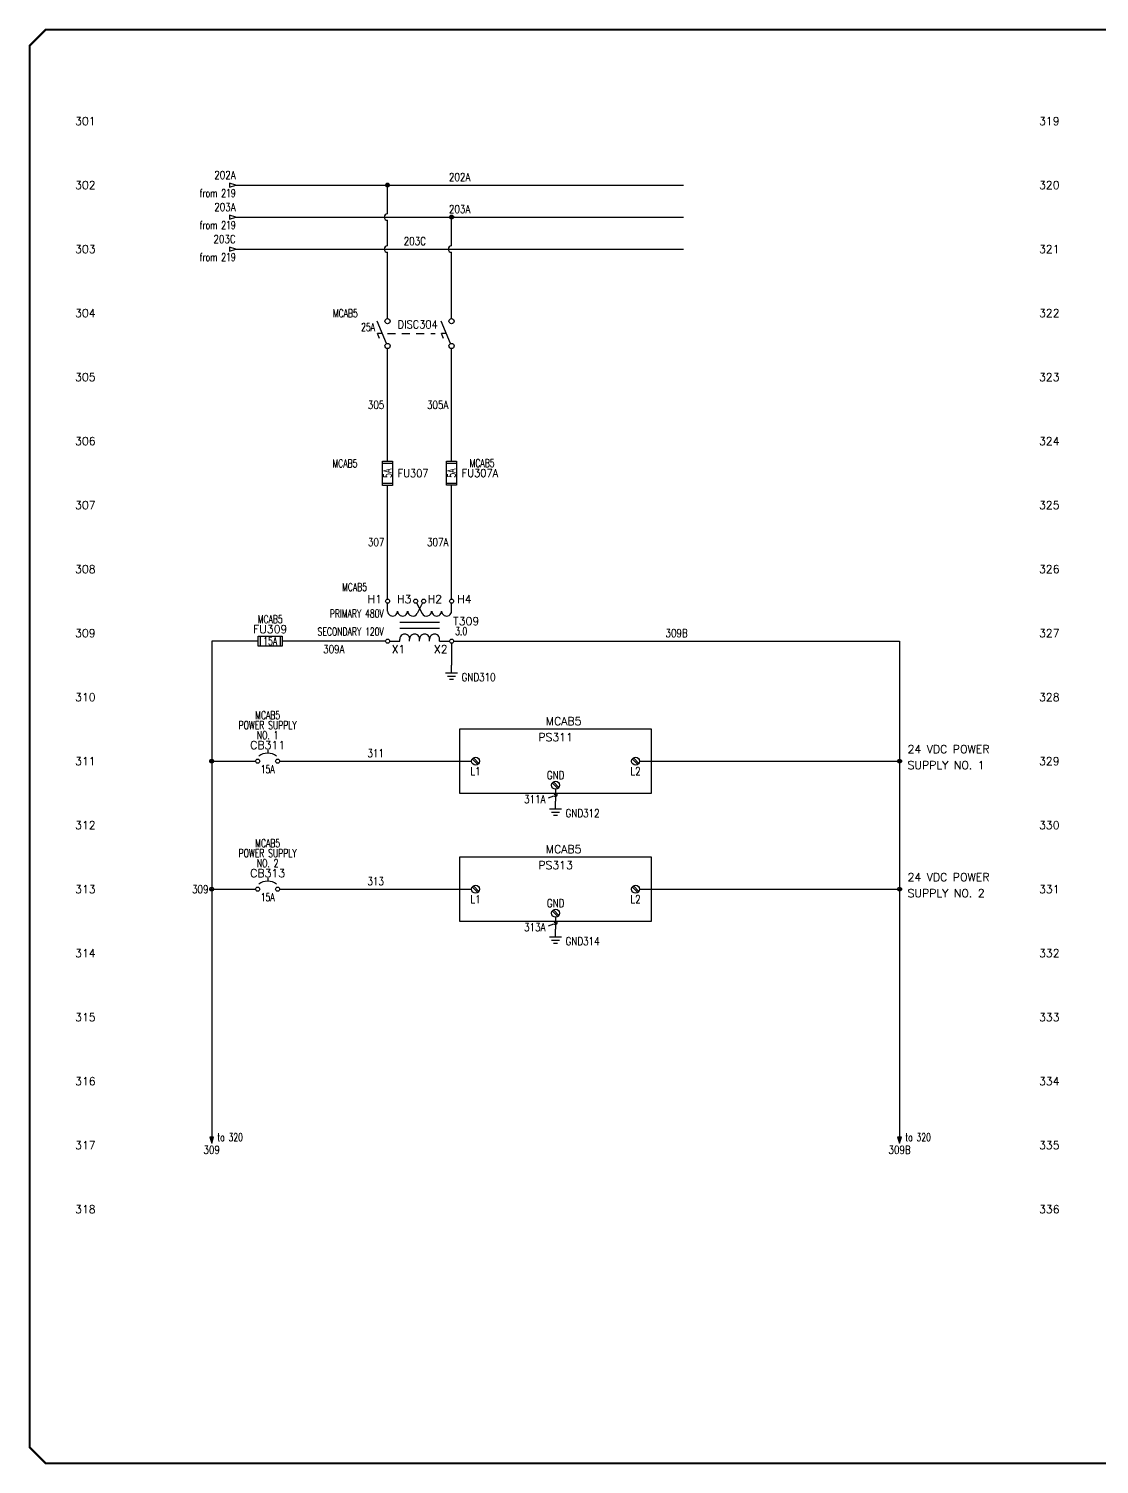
# Model space of a CAD drawing. Header units: inches. Extents: x 0 to 33.5, y 0 to 22.4.
# Drawn here: x 0.02 to 16.75, y 0.02 to 22.44 of the extents above; entities that cross this region are included whole.
import ezdxf
from ezdxf.enums import TextEntityAlignment as Align

# ---------------------------------------------------------------- set-up
doc = ezdxf.new("R2010")
doc.units = ezdxf.units.IN
doc.header["$MEASUREMENT"] = 0
doc.linetypes.add('HIDDEN2', pattern=[0.1875, 0.125, -0.0625])
doc.layers.add('BLK_10AWG', color=252, linetype='Continuous', lineweight=30)
for name, color, linetype in [('BLK_14AWG', 252, 'Continuous'), ('DESC', 150, 'Continuous'), ('GRN', 76, 'Continuous'), ('LINK', 9, 'HIDDEN2'), ('LOC', 8, 'Continuous'), ('MISC', 7, 'Continuous'), ('RED_18AWG', 1, 'Continuous'), ('SYMS', 7, 'Continuous'), ('TAGS', 150, 'Continuous'), ('TERMS', 123, 'Continuous'), ('TITLE', 7, 'Continuous'), ('WHT_16AWG', 7, 'Continuous'), ('WIRENO', 7, 'Continuous'), ('WIREREF', 52, 'Continuous'), ('WIREREF_DEST', 52, 'Continuous'), ('XREF', 7, 'Continuous')]:
    doc.layers.add(name, color=color, linetype=linetype)
doc.styles.add('ITALIC', font='ITALIC')
doc.styles.add('LEGACY', font='romans.shx')
doc.styles.add('ROMANS', font='ROMANS.shx', dxfattribs={"height": 0.125})
doc.styles.add('SIMPLEX', font='SIMPLEX')
doc.styles.add('WD', font='romans.shx')

# ---------------------------------------------------------------- blocks, each defined once
blk = doc.blocks.new('HPS1SUP')
for p, q in [((-0.25, 0.5), (-0.25, -0.5)), ((2.75, 0.5), (-0.25, 0.5)), ((2.75, -0.5), (2.75, 0.5)), ((-0.052, 0.035), (0.035, -0.052)), ((-0.035, 0.052), (0.052, -0.035)), ((2.448, 0.035), (2.535, -0.052)), ((2.465, 0.052), (2.552, -0.035)), ((1.198, -0.34), (1.285, -0.427)), ((1.215, -0.323), (1.302, -0.41)), ((-0.25, -0.5), (2.75, -0.5))]:
    blk.add_line(p, q)
for centre in [(0, 0), (2.5, 0), (1.25, -0.375)]:
    blk.add_circle(centre, 0.0625)
at = {"style": 'LEGACY'}
for tag, p in [('INST', (1.25, 0.875)), ('LOC', (1.375, 0.625)), ('TAG1', (1.25, 0.375))]:
    blk.add_attdef(tag, text='', height=0.125, dxfattribs=at).set_placement(p, align=Align.MIDDLE_CENTER)
for tag, p in [('DESC1', (6.75, 0.375)), ('DESC2', (6.75, 0.125)), ('DESC3', (6.75, -0.125))]:
    blk.add_attdef(tag, p, '', height=0.125, dxfattribs=at)
at = {"flags": 1}
for tag, p, style in [('X4TERM01', (-0.062, 0), 'LEGACY'), ('ASSYCODE', (0, 0), 'ROMANS'), ('CAT', (0, 0), 'ROMANS'), ('FAMILY', (0, 0), 'ROMANS'), ('MFG', (0, 0), 'ROMANS'), ('X1TERM02', (2.562, 0), 'LEGACY'), ('X8TERM03', (1.25, -0.438), 'LEGACY')]:
    blk.add_attdef(tag, p, '', height=0.01, dxfattribs=dict(at, style=style))
at = {"linetype": 'Continuous', "style": 'LEGACY', "width": 0.8}
for tag, p in [('TERM01', (0, -0.094)), ('TERM02', (2.5, -0.094))]:
    blk.add_attdef(tag, text='', height=0.125, dxfattribs=at).set_placement(p, align=Align.TOP_CENTER)
blk.add_attdef('TERM03', text='', height=0.125, dxfattribs=at).set_placement((1.25, -0.281), align=Align.CENTER)
blk = doc.blocks.new('acade_title')
at = {"layer": 'TITLE', "const_width": 0.0312}
blk.add_lwpolyline([(30.594, 0.281), (30.594, 22.177), (30.344, 22.427), (0.281, 22.427), (0.031, 22.177), (0.031, 0.281), (0.281, 0.031), (30.344, 0.031)], close=True, dxfattribs=at)
at = {"layer": 'TITLE', "color": 1, "style": 'ITALIC'}
for tag, height, p in [('TITLE#1', 0.125, (32.156, 3.406)), ('TITLE#2', 0.125, (32.156, 3.204)), ('TITLE#3', 0.125, (32.156, 3.001)), ('TITLE#4', 0.125, (32.156, 2.799)), ('DWG#', 0.2, (32.156, 0.826))]:
    blk.add_attdef(tag, text='', height=height, dxfattribs=at).set_placement(p, align=Align.CENTER)
at = {"layer": 'TITLE', "color": 1, "style": 'SIMPLEX'}
blk.add_attdef('CAD#', (30.826, 1.958), '', height=0.0938, rotation=90, dxfattribs=at)
at = {"layer": 'TITLE', "color": 1}
for tag, p, height, style in [('ENGINEER', (31.237, 1.958), 0.0938, 'ITALIC'), ('CHKDBY', (32.424, 1.958), 0.0938, 'ITALIC'), ('JOB#', (31.464, 1.644), 0.0938, 'SIMPLEX'), ('DRAWNBY', (32.494, 1.644), 0.0938, 'ITALIC'), ('SCALE', (31.353, 1.344), 0.0938, 'SIMPLEX'), ('DATE', (32.408, 1.344), 0.0938, 'SIMPLEX'), ('SHTS', (32.532, 0.25), 0.2, 'ITALIC')]:
    blk.add_attdef(tag, p, '', height=height, dxfattribs=dict(at, style=style))
at = {"layer": 'TITLE', "color": 1, "style": 'ITALIC'}
blk.add_attdef('SH#', text='', height=0.2, dxfattribs=at).set_placement((31.881, 0.25), align=Align.RIGHT)
at = {"layer": 'TITLE', "color": 7, "flags": 9}
blk.add_attdef('WD_TB', (31.219, 0.031), '', height=0.125, dxfattribs=at)
blk = doc.blocks.new('WD_MLRH')
at = {"style": 'WD'}
blk.add_attdef('RUNGFIRST', text='', height=0.125, dxfattribs=at).set_placement((-0.25, 0), align=Align.MIDDLE_RIGHT)
at = {"style": 'WD', "flags": 1}
for tag, p in [('RUNGHORV', (-0.25, -0.127)), ('RUNGDIST', (-0.25, -0.2)), ('RUNGCNT', (-0.25, -0.237)), ('RUNGINC', (-0.25, -0.163)), ('WIRE-START', (-0.25, -0.356)), ('WIRE-GSUF', (-0.25, -0.396)), ('PH3SPACE', (-0.25, -0.437)), ('WIREMODE', (-0.25, -0.281)), ('WIREFMT', (-0.25, -0.321))]:
    blk.add_attdef(tag, text='', height=0.025, dxfattribs=at).set_placement(p, align=Align.RIGHT)
blk = doc.blocks.new('WDDOT')
for radius in [0.03, 0.0187, 0.00929]:
    blk.add_circle((0, 0), radius)
blk = doc.blocks.new('HCB1')
blk.add_line((0, 0.173), (0, 0.126))
for centre in [(-0.155, 0), (0.155, 0)]:
    blk.add_circle(centre, 0.0322)
blk.add_arc((0, -0.109), 0.234, 53.1301, 126.8699)
at = {"style": 'WD', "width": 0.7}
for tag, p in [('INST', (0, 0.826)), ('LOC', (0, 0.656)), ('DESC1', (0, 0.5)), ('DESC2', (0, 0.344)), ('RATING1', (0, -0.188)), ('XREF', (0, -0.344))]:
    blk.add_attdef(tag, text='', height=0.125, dxfattribs=at).set_placement(p, align=Align.CENTER)
at = {"style": 'WD'}
blk.add_attdef('TAG1', text='', height=0.125, dxfattribs=at).set_placement((0, 0.188), align=Align.CENTER)
for tag, p in [('X2LINK', (0, 0.219)), ('X8LINK', (0, 0))]:
    blk.add_attdef(tag, p, '', height=0.01, dxfattribs=at)
for tag, p, height, flags in [('X4TERM01', (-0.188, 0), 0.0125, 1), ('X1TERM02', (0.188, 0), 0.0125, 1), ('FAMILY', (0.205, 0.152), 0.01, 9), ('CONTACT', (0.205, 0.133), 0.01, 9)]:
    blk.add_attdef(tag, p, '', height=height, dxfattribs=dict(at, flags=flags))
at = {"linetype": 'Continuous', "style": 'WD', "flags": 9}
for tag, p in [('ASSYCODE', (0.219, 0.062)), ('MFG', (0.228, 0.089)), ('CAT', (0.23, 0.108))]:
    blk.add_attdef(tag, text='', height=0.01, dxfattribs=at).set_placement(p, align=Align.CENTER)
at = {"linetype": 'Continuous', "style": 'WD', "flags": 8}
blk.add_attdef('TERM01', text='', height=0.125, dxfattribs=at).set_placement((-0.25, -0.031), align=Align.TOP_RIGHT)
blk.add_attdef('TERM02', text='', height=0.125, dxfattribs=at).set_placement((0.25, -0.031), align=Align.TOP_LEFT)
blk = doc.blocks.new('VDS21')
for p, q in [((-0.016, -0.157), (-0.163, 0.195)), ((-0.081, 0), (-0.156, 0)), ((-0.124, -0.078), (-0.156, 0))]:
    blk.add_line(p, q)
for centre in [(0, 0.194), (0, -0.194)]:
    blk.add_circle(centre, 0.0403)
at = {"style": 'WD'}
for tag, width, p in [('INST', 0.7, (-0.373, 0.406)), ('LOC', 0.7, (-0.373, 0.221)), ('TAG2', 0.9, (-0.373, 0.031)), ('DESC1', 0.7, (-0.37, -0.344)), ('XREF', 0.7, (-0.37, -0.155)), ('DESC2', 0.7, (-0.37, -0.531))]:
    blk.add_attdef(tag, text='', height=0.125, dxfattribs=dict(at, width=width)).set_placement(p, align=Align.RIGHT)
for tag, height, flags, p in [('TERM01', 0.125, 8, (-0.069, 0.258)), ('CONTACT', 0.0125, 9, (-0.083, -0.106)), ('FAMILY', 0.0125, 9, (-0.1, -0.046))]:
    blk.add_attdef(tag, text='', height=height, dxfattribs=dict(at, flags=flags)).set_placement(p, align=Align.RIGHT)
at = {"style": 'WD', "flags": 1}
for tag, p in [('X2TERM01', (0, 0.234)), ('X8TERM02', (0, -0.234))]:
    blk.add_attdef(tag, p, '', height=0.0125, dxfattribs=at)
at = {"style": 'WD'}
for tag, p in [('X4LINK', (-0.254, 0)), ('X1LINK', (0, 0))]:
    blk.add_attdef(tag, p, '', height=0.0125, dxfattribs=at)
at = {"style": 'WD', "flags": 8}
blk.add_attdef('TERM02', text='', height=0.125, dxfattribs=at).set_placement((-0.051, -0.267), align=Align.TOP_RIGHT)
blk = doc.blocks.new('VDS11')
for p, q in [((-0.016, -0.157), (-0.163, 0.195)), ((-0.081, 0), (-0.156, 0)), ((-0.124, -0.078), (-0.156, 0))]:
    blk.add_line(p, q)
for centre in [(0, 0.194), (0, -0.194)]:
    blk.add_circle(centre, 0.0403)
at = {"style": 'WD'}
for tag, height, flags, p in [('TERM01', 0.125, 8, (-0.069, 0.258)), ('CONTACT', 0.0125, 9, (-0.083, -0.067)), ('FAMILY', 0.0125, 9, (-0.1, -0.046)), ('MFG', 0.0125, 9, (-0.1, -0.11)), ('CAT', 0.0125, 9, (-0.1, -0.091))]:
    blk.add_attdef(tag, text='', height=height, dxfattribs=dict(at, flags=flags)).set_placement(p, align=Align.RIGHT)
for tag, width, p in [('INST', 0.7, (-0.391, 0.312)), ('LOC', 0.7, (-0.391, 0.125)), ('TAG1', 0.9, (-0.388, -0.054)), ('RATING1', 0.7, (-0.388, -0.234)), ('DESC1', 0.7, (-0.387, -0.422)), ('DESC2', 0.7, (-0.388, -0.609))]:
    blk.add_attdef(tag, text='', height=0.125, dxfattribs=dict(at, width=width)).set_placement(p, align=Align.RIGHT)
at = {"style": 'WD', "flags": 1}
for tag, p in [('X2TERM01', (0, 0.234)), ('X8TERM02', (0, -0.234))]:
    blk.add_attdef(tag, p, '', height=0.0125, dxfattribs=at)
at = {"style": 'WD'}
for tag, p in [('X4LINK', (-0.254, 0)), ('X1LINK', (0, 0))]:
    blk.add_attdef(tag, p, '', height=0.0125, dxfattribs=at)
at = {"style": 'WD', "width": 0.7}
blk.add_attdef('XREF', (0.161, -0.047), '', height=0.125, dxfattribs=at)
at = {"style": 'WD', "flags": 9}
blk.add_attdef('ASSYCODE', text='', height=0.0125, dxfattribs=at).set_placement((-0.115, -0.137), align=Align.CENTER)
at = {"style": 'WD', "flags": 8}
blk.add_attdef('TERM02', text='', height=0.125, dxfattribs=at).set_placement((-0.051, -0.267), align=Align.TOP_RIGHT)
blk = doc.blocks.new('HXF1D')
for p, q in [((-0.5, -0.156), (-0.5, -0.032)), ((-0.048, -0.028), (0.04, -0.193)), ((0.047, -0.029), (-0.04, -0.193)), ((0.5, -0.156), (0.5, -0.032)), ((-0.312, -0.328), (0.312, -0.328)), ((-0.312, -0.422), (0.312, -0.422)), ((-0.469, -0.625), (-0.312, -0.625)), ((-0.312, -0.625), (-0.312, -0.594)), ((-0.156, -0.625), (-0.156, -0.594)), ((0, -0.625), (0, -0.594)), ((0.156, -0.625), (0.156, -0.594)), ((0.312, -0.625), (0.312, -0.594)), ((0.312, -0.625), (0.467, -0.625))]:
    blk.add_line(p, q)
for centre in [(-0.501, 0), (-0.063, 0), (0.062, 0), (0.499, 0), (-0.501, -0.625), (0.499, -0.625)]:
    blk.add_circle(centre, 0.0322)
for centre, start, end in [((-0.422, -0.156), 179.999, 0), ((-0.266, -0.156), 179.999, 0), ((-0.109, -0.156), 179.999, 331.9287), ((0.109, -0.156), 208.0713, 0.001), ((0.266, -0.156), 180, 0.001), ((0.422, -0.156), 180, 0.001), ((-0.234, -0.594), 0.001, 180.002), ((-0.078, -0.594), 0.001, 180.002), ((0.078, -0.594), 0.001, 180.002), ((0.234, -0.594), 0.001, 180.002)]:
    blk.add_arc(centre, 0.0781, start, end)
at = {"linetype": 'Continuous', "style": 'WD', "flags": 8}
for tag, p in [('TERM01', (-0.578, -0.031)), ('TERM02', (-0.141, -0.031))]:
    blk.add_attdef(tag, text='', height=0.125, dxfattribs=at).set_placement(p, align=Align.RIGHT)
at = {"style": 'WD'}
for tag, p, height, flags in [('X4TERM01', (-0.533, 0), 0.0125, 1), ('X2TERM01', (-0.501, 0.032), 0.0125, 1), ('X2TERM02', (-0.063, 0.032), 0.0125, 1), ('X2TERM03', (0.062, 0.032), 0.0125, 1), ('X2TERM04', (0.499, 0.032), 0.0125, 1), ('X1TERM04', (0.531, 0), 0.0125, 1), ('FAMILY', (0.46, -0.372), 0.01, 9), ('X4TERM05', (-0.533, -0.625), 0.0125, 1), ('X8TERM05', (-0.501, -0.657), 0.0125, 1), ('X8TERM06', (0, -0.632), 0.0125, 1), ('X8TERM07', (0.499, -0.657), 0.0125, 1), ('X1TERM07', (0.531, -0.625), 0.0125, 1)]:
    blk.add_attdef(tag, p, '', height=height, dxfattribs=dict(at, flags=flags))
at = {"linetype": 'Continuous', "style": 'WD', "flags": 8}
for tag, p in [('TERM03', (0.125, -0.031)), ('TERM04', (0.578, -0.031))]:
    blk.add_attdef(tag, p, '', height=0.125, dxfattribs=at)
at = {"style": 'WD', "width": 0.7}
for tag, p in [('INST', (-0.56, -0.181)), ('DESC1', (-0.56, -0.507)), ('LOC', (-0.56, -0.351)), ('DESC2', (-0.56, -0.664))]:
    blk.add_attdef(tag, text='', height=0.125, dxfattribs=at).set_placement(p, align=Align.RIGHT)
at = {"linetype": 'Continuous', "style": 'WD', "flags": 9}
for tag, p in [('ASSYCODE', (0.483, -0.438)), ('MFG', (0.484, -0.42)), ('CAT', (0.485, -0.4))]:
    blk.add_attdef(tag, text='', height=0.01, dxfattribs=at).set_placement(p, align=Align.CENTER)
at = {"style": 'WD'}
blk.add_attdef('TAG1', (0.524, -0.375), '', height=0.125, dxfattribs=at)
at = {"style": 'WD', "width": 0.7}
blk.add_attdef('RATING1', (0.556, -0.531), '', height=0.125, dxfattribs=at)
at = {"linetype": 'Continuous', "style": 'WD', "flags": 8}
for tag, p in [('TERM06', (-0.031, -0.688)), ('TERM07', (0.438, -0.688))]:
    blk.add_attdef(tag, text='', height=0.125, dxfattribs=at).set_placement(p, align=Align.TOP_RIGHT)
blk.add_attdef('TERM05', text='', height=0.125, dxfattribs=at).set_placement((-0.438, -0.688), align=Align.TOP_LEFT)
blk = doc.blocks.new('HFU1')
for p, q in [((-0.188, -0.078), (-0.188, 0.078)), ((-0.188, 0.078), (0.188, 0.078)), ((-0.156, 0.078), (-0.156, -0.078)), ((0.156, 0.078), (0.156, -0.078)), ((0.188, 0.078), (0.188, -0.078)), ((0.188, -0.078), (-0.188, -0.078))]:
    blk.add_line(p, q)
at = {"style": 'WD', "width": 0.7}
for tag, p in [('INST', (0, 0.422)), ('TAG1', (0, 0.125)), ('LOC', (0, 0.266))]:
    blk.add_attdef(tag, text='', height=0.125, dxfattribs=at).set_placement(p, align=Align.CENTER)
at = {"linetype": 'Continuous', "style": 'WD', "flags": 9}
for tag, p in [('ASSYCODE', (0.157, 0.251)), ('MFG', (0.156, 0.083)), ('CAT', (0.156, 0.102))]:
    blk.add_attdef(tag, text='', height=0.01, dxfattribs=at).set_placement(p, align=Align.CENTER)
at = {"style": 'WD'}
for tag, p, height, flags in [('X4TERM01', (-0.188, 0), 0.0109, 1), ('FAMILY', (0.129, 0.108), 0.01, 9), ('X1TERM02', (0.188, 0), 0.0109, 1)]:
    blk.add_attdef(tag, p, '', height=height, dxfattribs=dict(at, flags=flags))
at = {"style": 'WD', "width": 0.7}
blk.add_attdef('RATING1', text='', height=0.0938, dxfattribs=at).set_placement((0, 0), align=Align.MIDDLE_CENTER)
at = {"style": 'WD'}
for tag, p in [('X2LINK', (0, 0.109)), ('X8LINK', (0, -0.109))]:
    blk.add_attdef(tag, p, '', height=0.01, dxfattribs=at)
at = {"linetype": 'Continuous', "style": 'WD', "width": 0.7, "flags": 8}
blk.add_attdef('TERM01', text='', height=0.1, dxfattribs=at).set_placement((-0.25, -0.016), align=Align.TOP_RIGHT)
at = {"style": 'WD', "width": 0.7}
for tag, p in [('DESC1', (0.047, -0.234)), ('DESC2', (0.047, -0.391)), ('DESC3', (0.047, -0.547))]:
    blk.add_attdef(tag, text='', height=0.125, dxfattribs=at).set_placement(p, align=Align.MIDDLE_LEFT)
at = {"linetype": 'Continuous', "style": 'WD', "width": 0.7, "flags": 8}
blk.add_attdef('TERM02', text='', height=0.1, dxfattribs=at).set_placement((0.25, -0.016), align=Align.TOP_LEFT)
blk = doc.blocks.new('VFU1')
for p, q in [((-0.078, -0.188), (-0.078, 0.188)), ((-0.078, 0.188), (0.078, 0.188)), ((-0.078, 0.156), (0.078, 0.156)), ((0.078, 0.188), (0.078, -0.188)), ((-0.078, -0.156), (0.078, -0.156)), ((0.078, -0.188), (-0.078, -0.188))]:
    blk.add_line(p, q)
at = {"style": 'WD', "width": 0.7}
for tag, p in [('INST', (0.156, 0.359)), ('LOC', (0.156, 0.203)), ('TAG1', (0.156, 0.047)), ('DESC1', (0.156, -0.172)), ('DESC2', (0.156, -0.328)), ('DESC3', (0.156, -0.484))]:
    blk.add_attdef(tag, p, '', height=0.125, dxfattribs=at)
at = {"linetype": 'Continuous', "style": 'WD', "width": 0.7, "flags": 8}
blk.add_attdef('TERM01', text='', height=0.1, dxfattribs=at).set_placement((-0.055, 0.207), align=Align.RIGHT)
at = {"color": 7, "style": 'WD'}
for tag, p in [('X4LINK', (-0.125, 0)), ('X1LINK', (0.141, 0))]:
    blk.add_attdef(tag, p, '', height=0.01, dxfattribs=at)
at = {"style": 'WD', "width": 0.7}
blk.add_attdef('RATING1', text='', height=0.0938, rotation=90, dxfattribs=at).set_placement((0, 0), align=Align.MIDDLE_CENTER)
at = {"color": 7, "style": 'WD', "flags": 1}
for tag, p in [('X2TERM01', (0, 0.188)), ('X8TERM02', (0, -0.188))]:
    blk.add_attdef(tag, p, '', height=0.0109, dxfattribs=at)
at = {"linetype": 'Continuous', "style": 'WD', "width": 0.7, "flags": 8}
blk.add_attdef('TERM02', text='', height=0.1, dxfattribs=at).set_placement((-0.041, -0.213), align=Align.TOP_RIGHT)
at = {"linetype": 'Continuous', "style": 'WD', "flags": 9}
blk.add_attdef('ASSYCODE', text='', height=0.01, dxfattribs=at).set_placement((-0.098, -0.108), align=Align.CENTER)
at = {"style": 'WD', "flags": 9}
blk.add_attdef('FAMILY', text='', height=0.01, dxfattribs=at).set_placement((-0.08, -0.036), align=Align.RIGHT)
at = {"linetype": 'Continuous', "style": 'WD', "flags": 9}
for tag, p in [('MFG', (-0.08, -0.088)), ('CAT', (-0.08, -0.073))]:
    blk.add_attdef(tag, text='', height=0.01, dxfattribs=at).set_placement(p, align=Align.RIGHT)
blk = doc.blocks.new('HA1S4')
for points in [[(0, 0), (-0.031, 0), (0, -0.094), (0.031, 0), (0, 0)], [(0.016, -0.011), (-0.016, -0.011), (0, -0.058), (0.016, -0.011)]]:
    blk.add_lwpolyline(points)
at = {"style": 'WD', "width": 0.7}
for tag, p in [('DESC1', (0.088, 0.113)), ('XREF', (0.088, -0.062))]:
    blk.add_attdef(tag, p, '', height=0.125, dxfattribs=at)
at = {"style": 'WD', "flags": 1}
for tag, p in [('X2TERM01', (0, 0)), ('SIGCODE', (0.035, -0.083))]:
    blk.add_attdef(tag, p, '', height=0.01, dxfattribs=at)
at = {"style": 'WD', "width": 0.8, "flags": 8}
blk.add_attdef('WIRENO', text='', height=0.125, dxfattribs=at).set_placement((0, -0.259), align=Align.CENTER)
blk = doc.blocks.new('HA1D3')
blk.add_lwpolyline([(-0.094, 0), (-0.094, -0.031), (0, 0), (-0.094, 0.031), (-0.094, 0)])
at = {"style": 'WD', "width": 0.8, "flags": 8}
blk.add_attdef('WIRENO', text='', height=0.125, dxfattribs=at).set_placement((0, 0.094), align=Align.RIGHT)
at = {"style": 'WD', "flags": 1}
blk.add_attdef('SIGCODE', text='', height=0.01, dxfattribs=at).set_placement((-0.02, 0.047), align=Align.RIGHT)
blk.add_attdef('X1TERM01', (0, 0), '', height=0.01, dxfattribs=at)
at = {"style": 'WD', "width": 0.7}
for tag, p in [('XREF', (0, -0.188)), ('DESC1', (0, -0.375))]:
    blk.add_attdef(tag, text='', height=0.125, dxfattribs=at).set_placement(p, align=Align.RIGHT)
blk = doc.blocks.new('VGND2')
for p, q in [((0, -0.125), (0, 0)), ((0.09375, -0.125), (-0.09375, -0.125)), ((-0.0625, -0.171875), (0.0625, -0.171875)), ((-0.03125, -0.21875), (0.03125, -0.21875))]:
    blk.add_line(p, q)
at = {"style": 'WD', "flags": 1}
for tag in ['ASSYCODE', 'X2TERM01', 'CAT', 'FAMILY', 'MFG']:
    blk.add_attdef(tag, (0, 0), '', height=0.01, dxfattribs=at)
at = {"style": 'WD', "width": 0.8}
for tag, p in [('INST', (0.15625, 0.125)), ('LOC', (0.15625, -0.03125)), ('TAG1', (0.15625, -0.1875)), ('DESC1', (0.15625, -0.34375)), ('DESC2', (0.15625, -0.5))]:
    blk.add_attdef(tag, text='', height=0.125, dxfattribs=at).set_placement(p, align=Align.MIDDLE_LEFT)
blk = doc.blocks.new('WD_WNH')
at = {"linetype": 'Continuous', "style": 'WD', "width": 0.8}
blk.add_attdef('WIRENO', text='', height=0.125, dxfattribs=at).set_placement((0, 0.062), align=Align.CENTER)
at = {"style": 'WD', "flags": 1}
for tag, p in [('W01USER', (0, 0.078)), ('W02USER', (0, 0.07)), ('W03USER', (0, 0.062)), ('W04USER', (0, 0.055)), ('W05USER', (0, 0.047)), ('W06USER', (0, 0.039)), ('W07USER', (0, 0.031)), ('W08USER', (0, 0.023)), ('W09USER', (0, 0.016)), ('W10USER', (0, 0.008))]:
    blk.add_attdef(tag, text='', height=0.005, dxfattribs=at).set_placement(p, align=Align.CENTER)
blk = doc.blocks.new('WD_WNV')
at = {"linetype": 'Continuous', "style": 'WD', "width": 0.8}
blk.add_attdef('WIRENO', text='', height=0.125, dxfattribs=at).set_placement((-0.05, 0), align=Align.MIDDLE_RIGHT)
at = {"style": 'WD', "flags": 1}
for tag, p in [('W01USER', (-0.062, 0.094)), ('W02USER', (-0.062, 0.086)), ('W03USER', (-0.062, 0.078)), ('W04USER', (-0.062, 0.07)), ('W05USER', (-0.062, 0.062)), ('W06USER', (-0.062, 0.055)), ('W07USER', (-0.062, 0.047)), ('W08USER', (-0.062, 0.039)), ('W09USER', (-0.062, 0.031)), ('W10USER', (-0.062, 0.023))]:
    blk.add_attdef(tag, text='', height=0.005, dxfattribs=at).set_placement(p, align=Align.CENTER)

msp = doc.modelspace()

# ---------------------------------------------------------------- linework, layer by layer
at = {"layer": 'BLK_10AWG'}
for p, q in [((3.25, 20), (10.25, 20)), ((5.623, 19.55), (5.623, 20)), ((3.25, 19.5), (10.25, 19.5)), ((5.623, 19.05), (5.623, 19.45)), ((6.624, 19.05), (6.624, 19.5)), ((3.25, 19), (10.25, 19)), ((5.623, 17.914), (5.623, 18.95)), ((6.624, 17.914), (6.624, 18.95))]:
    msp.add_line(p, q, dxfattribs=at)
for centre in [(5.623, 19.5), (5.623, 19), (6.624, 19)]:
    msp.add_arc(centre, 0.05, 90, 270, dxfattribs=at)
at = {"layer": 'BLK_14AWG'}
for p, q in [((5.624, 15.684), (5.623, 17.446)), ((6.625, 15.688), (6.624, 17.445)), ((5.624, 13.532), (5.624, 15.309)), ((6.624, 13.532), (6.625, 15.312)), ((3.602, 12.875), (2.875, 12.875)), ((2.875, 12.875), (2.875, 5.125)), ((5.592, 12.875), (3.977, 12.875)), ((2.875, 11), (3.562, 11)), ((2.875, 9), (3.562, 9))]:
    msp.add_line(p, q, dxfattribs=at)
at = {"layer": 'GRN'}
for p, q in [((6.624, 12.843), (6.625, 12.5)), ((8.25, 10.562), (8.25, 10.375)), ((8.25, 8.562), (8.25, 8.375))]:
    msp.add_line(p, q, dxfattribs=at)
at = {"layer": 'LINK'}
msp.add_lwpolyline([(5.623, 17.68), (6.37, 17.68)], dxfattribs=at)
at = {"layer": 'RED_18AWG'}
for p, q in [((3.938, 11), (6.938, 11)), ((3.938, 9), (6.938, 9))]:
    msp.add_line(p, q, dxfattribs=at)
at = {"layer": 'WHT_16AWG'}
for p, q in [((6.656, 12.875), (13.625, 12.875)), ((13.625, 12.875), (13.625, 5.125)), ((9.562, 11), (13.625, 11)), ((9.562, 9), (13.625, 9))]:
    msp.add_line(p, q, dxfattribs=at)
at = {"layer": 'WIRENO'}
for points in [[(8.138, 10.425), (8.221, 10.457), (8.241, 10.448), (8.27, 10.46), (8.279, 10.48), (8.259, 10.489), (8.23, 10.478), (8.225, 10.467)], [(8.138, 8.425), (8.221, 8.457), (8.241, 8.448), (8.27, 8.46), (8.279, 8.48), (8.259, 8.489), (8.23, 8.478), (8.225, 8.467)]]:
    msp.add_lwpolyline(points, dxfattribs=at)

# ---------------------------------------------------------------- block references
msp.add_blockref('acade_title', (0, 0))
at = {"layer": 'SYMS'}
ref = msp.add_blockref('WD_MLRH', (1.312, 21), dxfattribs=at)
ref.add_attrib('RUNGFIRST', '301', dxfattribs={"layer": 'MISC', "height": 0.125, "style": 'WD'}).set_placement((1.062, 21), align=Align.MIDDLE_RIGHT)
ref = msp.add_blockref('WD_MLRH', (16.375, 21), dxfattribs=at)
ref.add_attrib('RUNGFIRST', '319', dxfattribs={"layer": 'MISC', "height": 0.125, "style": 'WD'}).set_placement((16.125, 21), align=Align.MIDDLE_RIGHT)
ref = msp.add_blockref('HA1D3', (3.25, 20), dxfattribs=at)
ref.add_attrib('WIRENO', '202A', dxfattribs={"layer": 'WIREREF_DEST', "height": 0.125, "style": 'WD', "width": 0.8, "flags": 8}).set_placement((3.25, 20.094), align=Align.RIGHT)
ref.add_attrib('XREF', 'from 219', dxfattribs={"layer": 'XREF', "height": 0.125, "style": 'WD', "width": 0.7}).set_placement((3.25, 19.812), align=Align.RIGHT)
for name, p in [('WDDOT', (5.623, 20)), ('WDDOT', (6.624, 19.5)), ('VDS21', (6.624, 17.68)), ('WDDOT', (2.875, 11)), ('WDDOT', (13.625, 11)), ('WDDOT', (2.875, 9)), ('WDDOT', (13.625, 9))]:
    msp.add_blockref(name, p, dxfattribs=at)
ref = msp.add_blockref('HA1D3', (3.25, 19.5), dxfattribs=at)
ref.add_attrib('WIRENO', '203A', dxfattribs={"layer": 'WIREREF_DEST', "height": 0.125, "style": 'WD', "width": 0.8, "flags": 8}).set_placement((3.25, 19.594), align=Align.RIGHT)
ref.add_attrib('XREF', 'from 219', dxfattribs={"layer": 'XREF', "height": 0.125, "style": 'WD', "width": 0.7}).set_placement((3.25, 19.312), align=Align.RIGHT)
ref = msp.add_blockref('HA1D3', (3.25, 19), dxfattribs=at)
ref.add_attrib('WIRENO', '203C', dxfattribs={"layer": 'WIREREF_DEST', "height": 0.125, "style": 'WD', "width": 0.8, "flags": 8}).set_placement((3.25, 19.094), align=Align.RIGHT)
ref.add_attrib('XREF', 'from 219', dxfattribs={"layer": 'XREF', "height": 0.125, "style": 'WD', "width": 0.7}).set_placement((3.25, 18.812), align=Align.RIGHT)
ref = msp.add_blockref('VDS11', (5.623, 17.68), dxfattribs=at)
ref.add_attrib('TAG1', 'DISC304', (5.781, 17.761), dxfattribs={"layer": 'TAGS', "height": 0.125, "style": 'WD', "width": 0.9})
ref.add_attrib('LOC', 'MCAB5', (4.769, 17.934), dxfattribs={"layer": 'LOC', "height": 0.125, "style": 'WD', "width": 0.7})
ref.add_attrib('RATING1', '25A', dxfattribs={"layer": 'MISC', "height": 0.125, "style": 'WD', "width": 0.7}).set_placement((5.428, 17.719), align=Align.RIGHT)
ref = msp.add_blockref('VFU1', (5.624, 15.497), dxfattribs=at)
ref.add_attrib('TAG1', 'FU307', (5.782, 15.436), dxfattribs={"layer": 'TAGS', "height": 0.125, "style": 'WD', "width": 0.9})
ref.add_attrib('LOC', 'MCAB5', (4.763, 15.59), dxfattribs={"layer": 'LOC', "height": 0.125, "style": 'WD', "width": 0.7})
ref.add_attrib('RATING1', '5A', dxfattribs={"layer": 'MISC', "height": 0.125, "rotation": 90, "style": 'WD', "width": 0.7}).set_placement((5.624, 15.497), align=Align.MIDDLE_CENTER)
ref = msp.add_blockref('VFU1', (6.625, 15.5), dxfattribs=at)
ref.add_attrib('TAG1', 'FU307A', (6.783, 15.439), dxfattribs={"layer": 'TAGS', "height": 0.125, "style": 'WD', "width": 0.9})
ref.add_attrib('LOC', 'MCAB5', (6.906, 15.594), dxfattribs={"layer": 'LOC', "height": 0.125, "style": 'WD', "width": 0.7})
ref.add_attrib('RATING1', '5A', dxfattribs={"layer": 'MISC', "height": 0.125, "rotation": 90, "style": 'WD', "width": 0.7}).set_placement((6.625, 15.5), align=Align.MIDDLE_CENTER)
ref = msp.add_blockref('HXF1D', (6.125, 13.5), dxfattribs=at)
ref.add_attrib('TERM02', 'H3', dxfattribs={"layer": 'TERMS', "linetype": 'Continuous', "height": 0.125, "style": 'WD', "flags": 8}).set_placement((5.996, 13.469), align=Align.RIGHT)
ref.add_attrib('TERM01', 'H1', (5.312, 13.469), dxfattribs={"layer": 'TERMS', "linetype": 'Continuous', "height": 0.125, "style": 'WD', "flags": 8})
ref.add_attrib('TERM04', 'H4', dxfattribs={"layer": 'TERMS', "linetype": 'Continuous', "height": 0.125, "style": 'WD', "flags": 8}).set_placement((6.938, 13.469), align=Align.RIGHT)
ref.add_attrib('TERM05', 'X1', dxfattribs={"layer": 'TERMS', "linetype": 'Continuous', "height": 0.125, "style": 'WD', "flags": 8}).set_placement((5.688, 12.812), align=Align.TOP_LEFT)
ref.add_attrib('TERM07', 'X2', dxfattribs={"layer": 'TERMS', "linetype": 'Continuous', "height": 0.125, "style": 'WD', "flags": 8}).set_placement((6.562, 12.812), align=Align.TOP_RIGHT)
ref.add_attrib('RATING1', '3.0', (6.681, 12.969), dxfattribs={"layer": 'MISC', "height": 0.125, "style": 'WD', "width": 0.7})
ref.add_attrib('TAG1', 'T309', (6.649, 13.125), dxfattribs={"layer": 'TAGS', "height": 0.125, "style": 'WD'})
ref.add_attrib('DESC1', 'PRIMARY 480V', dxfattribs={"layer": 'DESC', "height": 0.125, "style": 'WD', "width": 0.7}).set_placement((5.565, 13.243), align=Align.RIGHT)
ref.add_attrib('DESC2', 'SECONDARY 120V', dxfattribs={"layer": 'DESC', "height": 0.125, "style": 'WD', "width": 0.7}).set_placement((5.565, 12.961), align=Align.RIGHT)
ref.add_attrib('LOC', 'MCAB5', dxfattribs={"layer": 'LOC', "height": 0.125, "style": 'WD', "width": 0.7}).set_placement((5.303, 13.658), align=Align.RIGHT)
ref.add_attrib('TERM03', 'H2', (6.25, 13.469), dxfattribs={"layer": 'TERMS', "linetype": 'Continuous', "height": 0.125, "style": 'WD', "flags": 8})
ref = msp.add_blockref('HFU1', (3.79, 12.875), dxfattribs=at)
ref.add_attrib('RATING1', '15A', dxfattribs={"layer": 'MISC', "height": 0.125, "style": 'WD', "width": 0.7}).set_placement((3.79, 12.875), align=Align.MIDDLE_CENTER)
ref.add_attrib('LOC', 'MCAB5', dxfattribs={"layer": 'LOC', "height": 0.125, "style": 'WD', "width": 0.7}).set_placement((3.79, 13.156), align=Align.CENTER)
ref.add_attrib('TAG1', 'FU309', dxfattribs={"layer": 'TAGS', "height": 0.125, "style": 'WD'}).set_placement((3.79, 13), align=Align.CENTER)
ref = msp.add_blockref('VGND2', (6.625, 12.5), dxfattribs=at)
ref.add_attrib('TAG1', 'GND310', dxfattribs={"layer": 'TAGS', "height": 0.125, "style": 'WD', "width": 0.8}).set_placement((6.781, 12.312), align=Align.MIDDLE_LEFT)
ref = msp.add_blockref('HCB1', (3.75, 11), dxfattribs=at)
ref.add_attrib('RATING1', '15A', dxfattribs={"layer": 'MISC', "height": 0.125, "style": 'WD', "width": 0.7}).set_placement((3.75, 10.812), align=Align.CENTER)
ref.add_attrib('LOC', 'MCAB5', dxfattribs={"layer": 'LOC', "height": 0.125, "style": 'WD', "width": 0.7}).set_placement((3.75, 11.656), align=Align.CENTER)
ref.add_attrib('DESC2', 'NO. 1', dxfattribs={"layer": 'DESC', "height": 0.125, "style": 'WD', "width": 0.7}).set_placement((3.75, 11.344), align=Align.CENTER)
ref.add_attrib('DESC1', 'POWER SUPPLY', dxfattribs={"layer": 'DESC', "height": 0.125, "style": 'WD', "width": 0.7}).set_placement((3.75, 11.5), align=Align.CENTER)
ref.add_attrib('TAG1', 'CB311', dxfattribs={"layer": 'TAGS', "height": 0.125, "style": 'WD'}).set_placement((3.75, 11.188), align=Align.CENTER)
ref = msp.add_blockref('HPS1SUP', (7, 11), dxfattribs=at)
ref.add_attrib('TERM01', 'L1', dxfattribs={"layer": 'TERMS', "linetype": 'Continuous', "height": 0.125, "style": 'WD', "width": 0.8}).set_placement((7, 10.906), align=Align.TOP_CENTER)
ref.add_attrib('TERM02', 'L2', dxfattribs={"layer": 'TERMS', "linetype": 'Continuous', "height": 0.125, "style": 'WD', "width": 0.8}).set_placement((9.5, 10.906), align=Align.TOP_CENTER)
ref.add_attrib('TERM03', 'GND', dxfattribs={"layer": 'TERMS', "linetype": 'Continuous', "height": 0.125, "style": 'WD', "width": 0.8}).set_placement((8.25, 10.719), align=Align.CENTER)
ref.add_attrib('TAG1', 'PS311', dxfattribs={"layer": 'TAGS', "height": 0.125, "style": 'WD'}).set_placement((8.25, 11.375), align=Align.MIDDLE_CENTER)
ref.add_attrib('LOC', 'MCAB5', dxfattribs={"layer": 'LOC', "height": 0.125, "style": 'WD'}).set_placement((8.375, 11.625), align=Align.MIDDLE_CENTER)
ref.add_attrib('DESC1', '24 VDC POWER', (13.75, 11.125), dxfattribs={"layer": 'DESC', "height": 0.125, "style": 'WD'})
ref.add_attrib('DESC2', 'SUPPLY NO. 1', (13.75, 10.875), dxfattribs={"layer": 'DESC', "height": 0.125, "style": 'WD'})
ref = msp.add_blockref('VGND2', (8.25, 10.375), dxfattribs=at)
ref.add_attrib('TAG1', 'GND312', dxfattribs={"layer": 'TAGS', "height": 0.125, "style": 'WD', "width": 0.8}).set_placement((8.406, 10.188), align=Align.MIDDLE_LEFT)
ref = msp.add_blockref('HCB1', (3.75, 9), dxfattribs=at)
ref.add_attrib('RATING1', '15A', dxfattribs={"layer": 'MISC', "height": 0.125, "style": 'WD', "width": 0.7}).set_placement((3.75, 8.812), align=Align.CENTER)
ref.add_attrib('LOC', 'MCAB5', dxfattribs={"layer": 'LOC', "height": 0.125, "style": 'WD', "width": 0.7}).set_placement((3.75, 9.656), align=Align.CENTER)
ref.add_attrib('DESC2', 'NO. 2', dxfattribs={"layer": 'DESC', "height": 0.125, "style": 'WD', "width": 0.7}).set_placement((3.75, 9.344), align=Align.CENTER)
ref.add_attrib('DESC1', 'POWER SUPPLY', dxfattribs={"layer": 'DESC', "height": 0.125, "style": 'WD', "width": 0.7}).set_placement((3.75, 9.5), align=Align.CENTER)
ref.add_attrib('TAG1', 'CB313', dxfattribs={"layer": 'TAGS', "height": 0.125, "style": 'WD'}).set_placement((3.75, 9.188), align=Align.CENTER)
ref = msp.add_blockref('HPS1SUP', (7, 9), dxfattribs=at)
ref.add_attrib('TERM01', 'L1', dxfattribs={"layer": 'TERMS', "linetype": 'Continuous', "height": 0.125, "style": 'WD', "width": 0.8}).set_placement((7, 8.906), align=Align.TOP_CENTER)
ref.add_attrib('TERM02', 'L2', dxfattribs={"layer": 'TERMS', "linetype": 'Continuous', "height": 0.125, "style": 'WD', "width": 0.8}).set_placement((9.5, 8.906), align=Align.TOP_CENTER)
ref.add_attrib('TERM03', 'GND', dxfattribs={"layer": 'TERMS', "linetype": 'Continuous', "height": 0.125, "style": 'WD', "width": 0.8}).set_placement((8.25, 8.719), align=Align.CENTER)
ref.add_attrib('TAG1', 'PS313', dxfattribs={"layer": 'TAGS', "height": 0.125, "style": 'WD'}).set_placement((8.25, 9.375), align=Align.MIDDLE_CENTER)
ref.add_attrib('LOC', 'MCAB5', dxfattribs={"layer": 'LOC', "height": 0.125, "style": 'WD'}).set_placement((8.375, 9.625), align=Align.MIDDLE_CENTER)
ref.add_attrib('DESC1', '24 VDC POWER', (13.75, 9.125), dxfattribs={"layer": 'DESC', "height": 0.125, "style": 'WD'})
ref.add_attrib('DESC2', 'SUPPLY NO. 2', (13.75, 8.875), dxfattribs={"layer": 'DESC', "height": 0.125, "style": 'WD'})
ref = msp.add_blockref('VGND2', (8.25, 8.375), dxfattribs=at)
ref.add_attrib('TAG1', 'GND314', dxfattribs={"layer": 'TAGS', "height": 0.125, "style": 'WD', "width": 0.8}).set_placement((8.406, 8.188), align=Align.MIDDLE_LEFT)
ref = msp.add_blockref('HA1S4', (2.875, 5.125), dxfattribs=at)
ref.add_attrib('WIRENO', '309', dxfattribs={"layer": 'WIREREF', "height": 0.125, "style": 'WD', "width": 0.8, "flags": 8}).set_placement((2.875, 4.866), align=Align.CENTER)
ref.add_attrib('XREF', 'to 320', (2.962, 5.062), dxfattribs={"layer": 'XREF', "height": 0.125, "style": 'WD', "width": 0.7})
ref = msp.add_blockref('HA1S4', (13.625, 5.125), dxfattribs=at)
ref.add_attrib('WIRENO', '309B', dxfattribs={"layer": 'WIREREF', "height": 0.125, "style": 'WD', "width": 0.8, "flags": 8}).set_placement((13.625, 4.866), align=Align.CENTER)
ref.add_attrib('XREF', 'to 320', (13.713, 5.062), dxfattribs={"layer": 'XREF', "height": 0.125, "style": 'WD', "width": 0.7})
at = {"layer": 'WIRENO'}
ref = msp.add_blockref('WD_WNH', (6.75, 20), dxfattribs=at)
ref.add_attrib('WIRENO', '202A', dxfattribs={"linetype": 'Continuous', "height": 0.125, "style": 'WD', "width": 0.8}).set_placement((6.75, 20.062), align=Align.CENTER)
ref = msp.add_blockref('WD_WNH', (6.75, 19.5), dxfattribs=at)
ref.add_attrib('WIRENO', '203A', dxfattribs={"linetype": 'Continuous', "height": 0.125, "style": 'WD', "width": 0.8}).set_placement((6.75, 19.562), align=Align.CENTER)
ref = msp.add_blockref('WD_WNH', (6.05, 19), dxfattribs=at)
ref.add_attrib('WIRENO', '203C', dxfattribs={"linetype": 'Continuous', "height": 0.125, "style": 'WD', "width": 0.8}).set_placement((6.05, 19.062), align=Align.CENTER)
ref = msp.add_blockref('WD_WNV', (5.623, 16.565), dxfattribs=at)
ref.add_attrib('WIRENO', '305', dxfattribs={"linetype": 'Continuous', "height": 0.125, "style": 'WD', "width": 0.8}).set_placement((5.573, 16.565), align=Align.MIDDLE_RIGHT)
ref = msp.add_blockref('WD_WNV', (6.624, 16.566), dxfattribs=at)
ref.add_attrib('WIRENO', '305A', dxfattribs={"linetype": 'Continuous', "height": 0.125, "style": 'WD', "width": 0.8}).set_placement((6.574, 16.566), align=Align.MIDDLE_RIGHT)
ref = msp.add_blockref('WD_WNV', (5.624, 14.421), dxfattribs=at)
ref.add_attrib('WIRENO', '307', dxfattribs={"linetype": 'Continuous', "height": 0.125, "style": 'WD', "width": 0.8}).set_placement((5.574, 14.421), align=Align.MIDDLE_RIGHT)
ref = msp.add_blockref('WD_WNV', (6.625, 14.422), dxfattribs=at)
ref.add_attrib('WIRENO', '307A', dxfattribs={"linetype": 'Continuous', "height": 0.125, "style": 'WD', "width": 0.8}).set_placement((6.575, 14.422), align=Align.MIDDLE_RIGHT)
ref = msp.add_blockref('WD_WNH', (10.141, 12.875), dxfattribs=at)
ref.add_attrib('WIRENO', '309B', dxfattribs={"linetype": 'Continuous', "height": 0.125, "style": 'WD', "width": 0.8}).set_placement((10.141, 12.938), align=Align.CENTER)
ref = msp.add_blockref('WD_WNH', (4.785, 12.875), dxfattribs=at)
ref.add_attrib('WIRENO', '309A', dxfattribs={"linetype": 'Continuous', "height": 0.125, "style": 'WD', "width": 0.8}).set_placement((4.785, 12.812), align=Align.TOP_CENTER)
ref = msp.add_blockref('WD_WNH', (5.438, 11), dxfattribs=at)
ref.add_attrib('WIRENO', '311', dxfattribs={"linetype": 'Continuous', "height": 0.125, "style": 'WD', "width": 0.8}).set_placement((5.438, 11.062), align=Align.CENTER)
ref = msp.add_blockref('WD_WNV', (8.25, 10.469), dxfattribs=at)
ref.add_attrib('WIRENO', '311A', dxfattribs={"linetype": 'Continuous', "height": 0.125, "style": 'WD', "width": 0.8}).set_placement((8.092, 10.406), align=Align.MIDDLE_RIGHT)
ref = msp.add_blockref('WD_WNV', (2.875, 9), dxfattribs=at)
ref.add_attrib('WIRENO', '309', dxfattribs={"linetype": 'Continuous', "height": 0.125, "style": 'WD', "width": 0.8}).set_placement((2.825, 9), align=Align.MIDDLE_RIGHT)
ref = msp.add_blockref('WD_WNH', (5.438, 9), dxfattribs=at)
ref.add_attrib('WIRENO', '313', dxfattribs={"linetype": 'Continuous', "height": 0.125, "style": 'WD', "width": 0.8}).set_placement((5.438, 9.062), align=Align.CENTER)
ref = msp.add_blockref('WD_WNV', (8.25, 8.469), dxfattribs=at)
ref.add_attrib('WIRENO', '313A', dxfattribs={"linetype": 'Continuous', "height": 0.125, "style": 'WD', "width": 0.8}).set_placement((8.092, 8.406), align=Align.MIDDLE_RIGHT)

# ---------------------------------------------------------------- texts
at = {"layer": 'MISC', "style": 'WD'}
for s, p in [('302', (1.062, 20)), ('320', (16.125, 20)), ('303', (1.062, 19)), ('321', (16.125, 19)), ('304', (1.062, 18)), ('322', (16.125, 18)), ('305', (1.062, 17)), ('323', (16.125, 17)), ('306', (1.062, 16)), ('324', (16.125, 16)), ('307', (1.062, 15)), ('325', (16.125, 15)), ('308', (1.062, 14)), ('326', (16.125, 14)), ('309', (1.062, 13)), ('327', (16.125, 13)), ('310', (1.062, 12)), ('328', (16.125, 12)), ('311', (1.062, 11)), ('329', (16.125, 11)), ('312', (1.062, 10)), ('330', (16.125, 10)), ('313', (1.062, 9)), ('331', (16.125, 9)), ('314', (1.062, 8)), ('332', (16.125, 8)), ('315', (1.062, 7)), ('333', (16.125, 7)), ('316', (1.062, 6)), ('334', (16.125, 6)), ('317', (1.062, 5)), ('335', (16.125, 5)), ('318', (1.062, 4)), ('336', (16.125, 4))]:
    msp.add_text(s, height=0.125, dxfattribs=at).set_placement(p, align=Align.MIDDLE_RIGHT)

doc.saveas('drawing.dxf')
